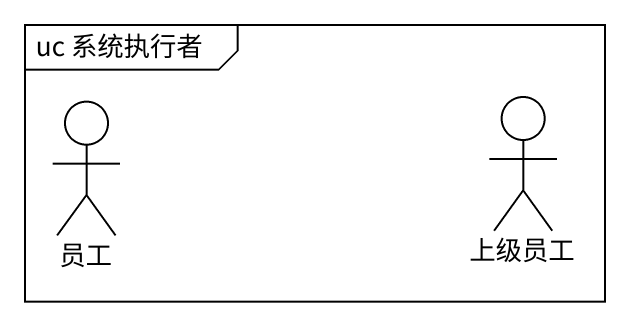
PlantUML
@startuml
mainframe uc 系统执行者
actor 员工
actor 上级员工
@enduml
